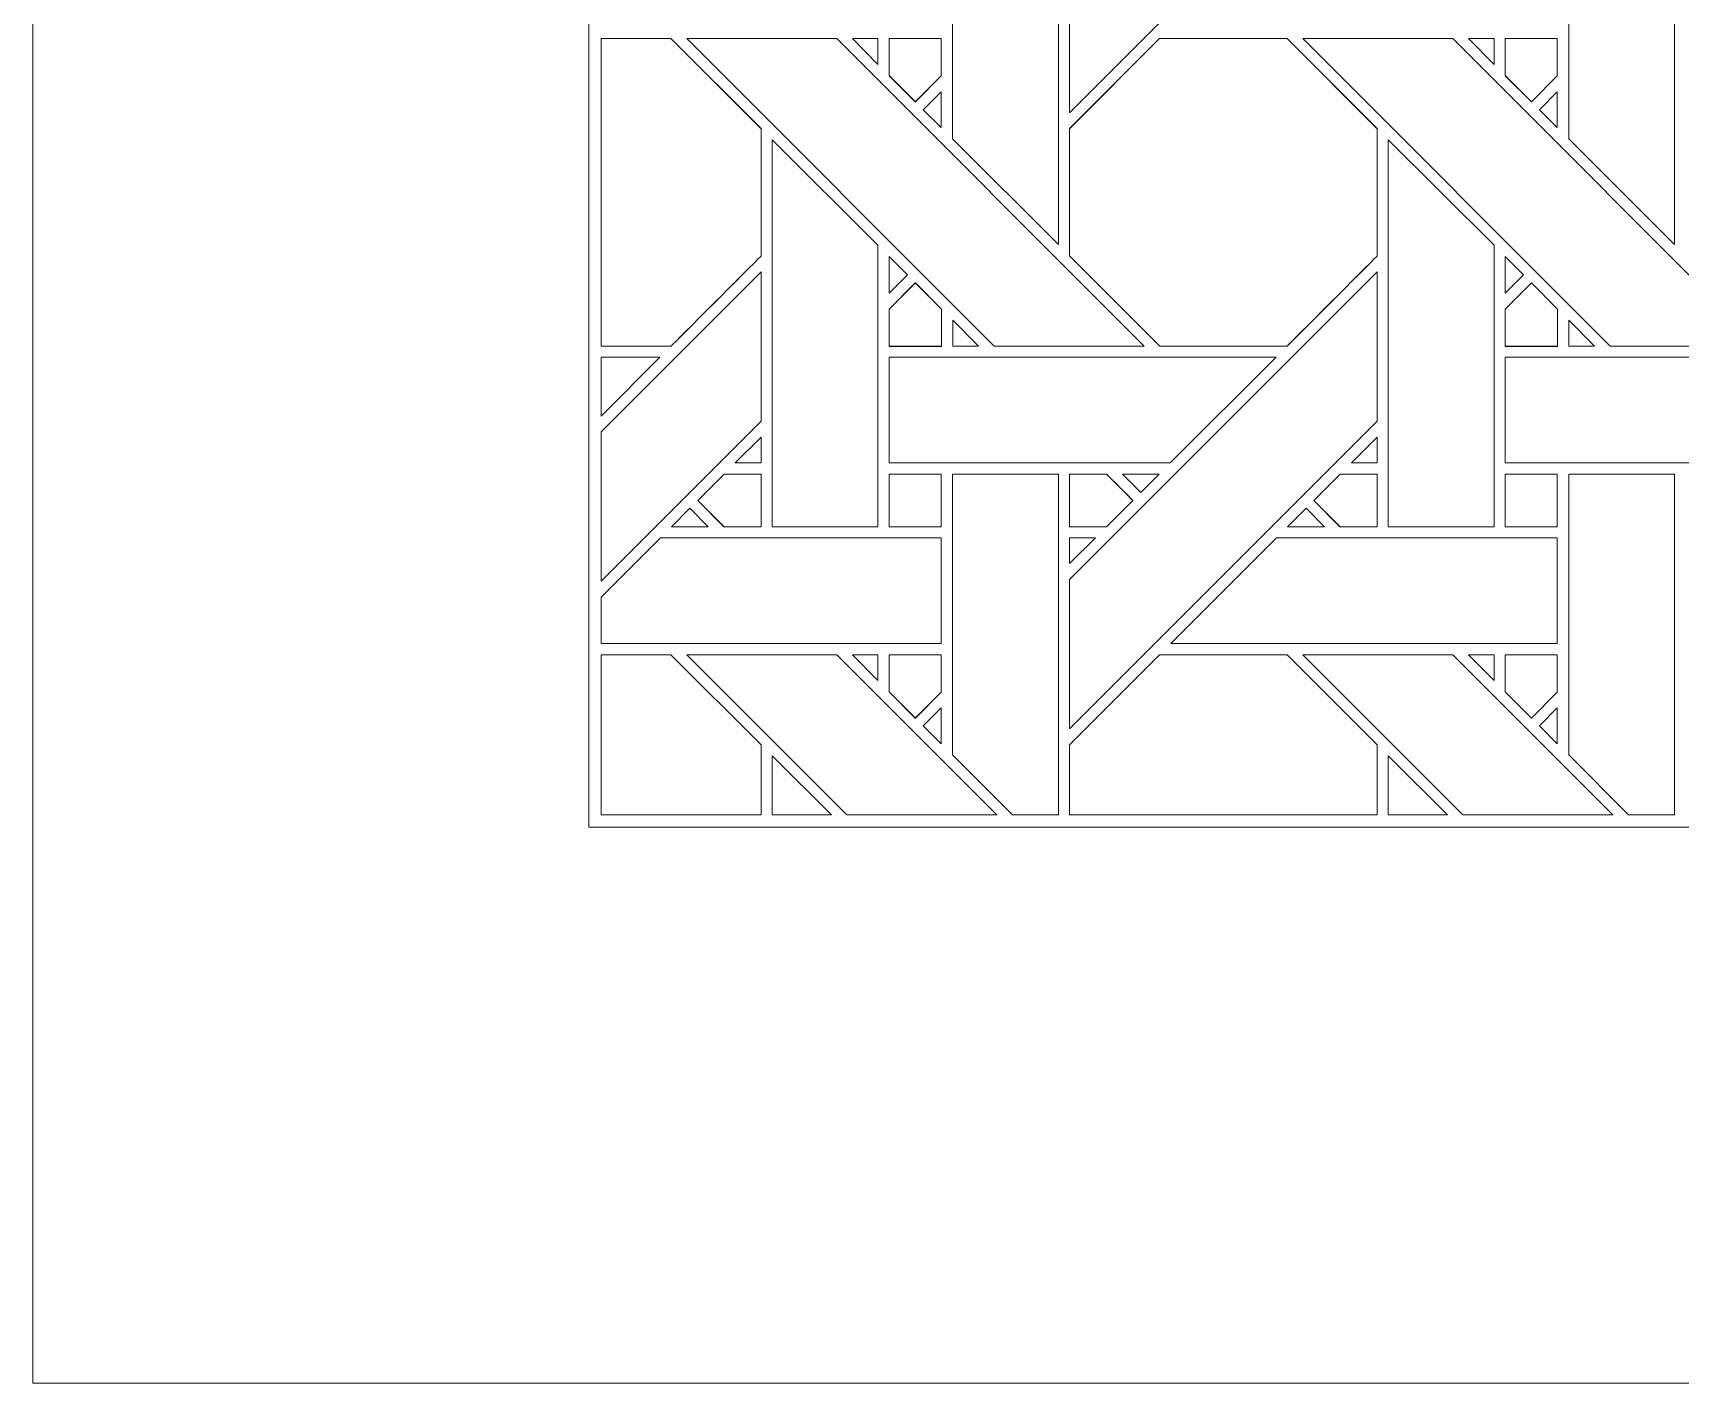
# Model space of a CAD drawing. Header units: inches. Extents: x 4.4 to 20.4, y 1.1 to 17.1.
# Drawn here: x 4.383 to 6.919, y 1.095 to 3.174 of the extents above; entities that cross this region are included whole.
import ezdxf

# ---------------------------------------------------------------- set-up
doc = ezdxf.new("R2010")
doc.units = ezdxf.units.IN
doc.header["$MEASUREMENT"] = 0
doc.layers.add('Design', color=7, linetype='Continuous', lineweight=0)

msp = doc.modelspace()

# ---------------------------------------------------------------- linework, layer by layer
at = {"layer": 'Design'}
for points, knots in [([(4.3829, 17.0948), (4.3829, 17.0948), (4.3829, 1.0948), (4.3829, 1.0948), (4.3829, 1.0948), (20.3829, 1.0948), (20.3829, 1.0948), (20.3829, 1.0948), (20.3829, 17.0948), (20.3829, 17.0948), (20.3829, 17.0948), (4.3829, 17.0948), (4.3829, 17.0948)], [0, 0, 0, 0, 1, 1, 1, 2, 2, 2, 3, 3, 3, 4, 4, 4, 4]), ([(19.3728, 16.2388), (19.3728, 16.2388), (5.2388, 16.2388), (5.2388, 16.2388), (5.2388, 16.2388), (5.2388, 1.9507), (5.2388, 1.9507), (5.2388, 1.9507), (19.5269, 1.9507), (19.5269, 1.9507), (19.5269, 1.9507), (19.5269, 16.2388), (19.5269, 16.2388), (19.5269, 16.2388), (19.3728, 16.2388), (19.3728, 16.2388)], [0, 0, 0, 0, 1, 1, 1, 2, 2, 2, 3, 3, 3, 4, 4, 4, 5, 5, 5, 5]), ([(5.9793, 3.2807), (5.9793, 3.2807), (6.453, 3.7543), (6.453, 3.7543), (6.453, 3.7543), (6.453, 3.5243), (6.453, 3.5243), (6.453, 3.5243), (5.9793, 3.0506), (5.9793, 3.0506), (5.9793, 3.0506), (5.9793, 3.2807), (5.9793, 3.2807)], [0, 0, 0, 0, 1, 1, 1, 2, 2, 2, 3, 3, 3, 4, 4, 4, 4]), ([(5.9622, 3.4428), (5.9622, 3.4428), (5.9622, 2.8477), (5.9622, 2.8477), (5.9622, 2.8477), (5.7992, 3.0106), (5.7992, 3.0106), (5.7992, 3.0106), (5.7992, 3.4428), (5.7992, 3.4428), (5.7992, 3.4428), (5.9622, 3.4428), (5.9622, 3.4428)], [0, 0, 0, 0, 1, 1, 1, 2, 2, 2, 3, 3, 3, 4, 4, 4, 4]), ([(6.9109, 3.4428), (6.9109, 3.4428), (6.9109, 2.8477), (6.9109, 2.8477), (6.9109, 2.8477), (6.748, 3.0106), (6.748, 3.0106), (6.748, 3.0106), (6.748, 3.4428), (6.748, 3.4428), (6.748, 3.4428), (6.9109, 3.4428), (6.9109, 3.4428)], [0, 0, 0, 0, 1, 1, 1, 2, 2, 2, 3, 3, 3, 4, 4, 4, 4]), ([(5.3654, 3.1649), (5.3654, 3.1649), (5.5041, 3.0261), (5.5041, 3.0261), (5.5041, 3.0261), (5.5041, 2.8299), (5.5041, 2.8299), (5.4863, 2.812), (5.3744, 2.7003), (5.3655, 2.6913), (5.3655, 2.6913), (5.2579, 2.6913), (5.2579, 2.6913), (5.2579, 2.6913), (5.2579, 3.1649), (5.2579, 3.1649), (5.2579, 3.1649), (5.3654, 3.1649), (5.3654, 3.1649)], [0, 0, 0, 0, 1, 1, 1, 2, 2, 2, 3, 3, 3, 4, 4, 4, 5, 5, 5, 6, 6, 6, 6]), ([(5.3654, 3.1649), (5.3654, 3.1649), (5.5042, 3.0262), (5.5042, 3.0262), (5.5042, 3.0262), (5.5042, 2.83), (5.5042, 2.83), (5.4861, 2.8118), (5.3742, 2.7), (5.3655, 2.6913), (5.3655, 2.6913), (5.2579, 2.6913), (5.2579, 2.6913), (5.2579, 2.6913), (5.2579, 3.1649), (5.2579, 3.1649), (5.2579, 3.1649), (5.3654, 3.1649), (5.3654, 3.1649)], [0, 0, 0, 0, 1, 1, 1, 2, 2, 2, 3, 3, 3, 4, 4, 4, 5, 5, 5, 6, 6, 6, 6]), ([(5.3897, 3.165), (5.3897, 3.165), (5.6207, 3.165), (5.6207, 3.165), (5.6207, 3.165), (6.0943, 2.6913), (6.0943, 2.6913), (6.0943, 2.6913), (5.8633, 2.6913), (5.8633, 2.6913), (5.8633, 2.6913), (5.3897, 3.165), (5.3897, 3.165)], [0, 0, 0, 0, 1, 1, 1, 2, 2, 2, 3, 3, 3, 4, 4, 4, 4]), ([(5.6842, 3.165), (5.6842, 3.165), (5.6842, 3.1251), (5.6842, 3.1251), (5.6842, 3.1251), (5.6448, 3.165), (5.6448, 3.165), (5.6448, 3.165), (5.6842, 3.165), (5.6842, 3.165)], [0, 0, 0, 0, 1, 1, 1, 2, 2, 2, 3, 3, 3, 3]), ([(5.7816, 3.1649), (5.7816, 3.1649), (5.7816, 3.1073), (5.7816, 3.1073), (5.7816, 3.1073), (5.7416, 3.0673), (5.7416, 3.0673), (5.7416, 3.0673), (5.7013, 3.1077), (5.7013, 3.1077), (5.7013, 3.1077), (5.7013, 3.1649), (5.7013, 3.1649), (5.7013, 3.1649), (5.7816, 3.1649), (5.7816, 3.1649)], [0, 0, 0, 0, 1, 1, 1, 2, 2, 2, 3, 3, 3, 4, 4, 4, 5, 5, 5, 5]), ([(5.7418, 3.0674), (5.7418, 3.0674), (5.7014, 3.1078), (5.7014, 3.1078), (5.7014, 3.1078), (5.7014, 3.165), (5.7014, 3.165), (5.7014, 3.165), (5.7817, 3.165), (5.7817, 3.165), (5.7817, 3.165), (5.7817, 3.1074), (5.7817, 3.1074), (5.7817, 3.1074), (5.7418, 3.0674), (5.7418, 3.0674)], [0, 0, 0, 0, 1, 1, 1, 2, 2, 2, 3, 3, 3, 4, 4, 4, 5, 5, 5, 5]), ([(5.9792, 2.8305), (5.9792, 2.8305), (5.9792, 3.0261), (5.9792, 3.0261), (5.9792, 3.0261), (6.1179, 3.1649), (6.1179, 3.1649), (6.1179, 3.1649), (6.3141, 3.1649), (6.3141, 3.1649), (6.3141, 3.1649), (6.4528, 3.0261), (6.4528, 3.0261), (6.4528, 3.0261), (6.4528, 2.8299), (6.4528, 2.8299), (6.435, 2.812), (6.3231, 2.7002), (6.3141, 2.6912), (6.3141, 2.6912), (6.1184, 2.6912), (6.1184, 2.6912), (6.1184, 2.6912), (5.9792, 2.8305), (5.9792, 2.8305)], [0, 0, 0, 0, 1, 1, 1, 2, 2, 2, 3, 3, 3, 4, 4, 4, 5, 5, 5, 6, 6, 6, 7, 7, 7, 8, 8, 8, 8]), ([(5.9793, 2.8306), (5.9793, 2.8306), (5.9793, 3.0262), (5.9793, 3.0262), (5.9793, 3.0262), (6.118, 3.165), (6.118, 3.165), (6.118, 3.165), (6.3142, 3.165), (6.3142, 3.165), (6.3142, 3.165), (6.453, 3.0262), (6.453, 3.0262), (6.453, 3.0262), (6.453, 2.83), (6.453, 2.83), (6.4351, 2.812), (6.3232, 2.7003), (6.3143, 2.6913), (6.3143, 2.6913), (6.1185, 2.6913), (6.1185, 2.6913), (6.1185, 2.6913), (5.9793, 2.8306), (5.9793, 2.8306)], [0, 0, 0, 0, 1, 1, 1, 2, 2, 2, 3, 3, 3, 4, 4, 4, 5, 5, 5, 6, 6, 6, 7, 7, 7, 8, 8, 8, 8]), ([(6.3385, 3.165), (6.3385, 3.165), (6.5694, 3.165), (6.5694, 3.165), (6.5694, 3.165), (7.043, 2.6913), (7.043, 2.6913), (7.043, 2.6913), (6.812, 2.6913), (6.812, 2.6913), (6.812, 2.6913), (6.3385, 3.165), (6.3385, 3.165)], [0, 0, 0, 0, 1, 1, 1, 2, 2, 2, 3, 3, 3, 4, 4, 4, 4]), ([(6.633, 3.165), (6.633, 3.165), (6.633, 3.1251), (6.633, 3.1251), (6.633, 3.1251), (6.5935, 3.165), (6.5935, 3.165), (6.5935, 3.165), (6.633, 3.165), (6.633, 3.165)], [0, 0, 0, 0, 1, 1, 1, 2, 2, 2, 3, 3, 3, 3]), ([(6.7303, 3.1649), (6.7303, 3.1649), (6.7303, 3.1073), (6.7303, 3.1073), (6.7303, 3.1073), (6.6904, 3.0673), (6.6904, 3.0673), (6.6904, 3.0673), (6.65, 3.1077), (6.65, 3.1077), (6.65, 3.1077), (6.65, 3.1649), (6.65, 3.1649), (6.65, 3.1649), (6.7303, 3.1649), (6.7303, 3.1649)], [0, 0, 0, 0, 1, 1, 1, 2, 2, 2, 3, 3, 3, 4, 4, 4, 5, 5, 5, 5]), ([(6.6905, 3.0674), (6.6905, 3.0674), (6.6502, 3.1078), (6.6502, 3.1078), (6.6502, 3.1078), (6.6502, 3.165), (6.6502, 3.165), (6.6502, 3.165), (6.7304, 3.165), (6.7304, 3.165), (6.7304, 3.165), (6.7304, 3.1074), (6.7304, 3.1074), (6.7304, 3.1074), (6.6905, 3.0674), (6.6905, 3.0674)], [0, 0, 0, 0, 1, 1, 1, 2, 2, 2, 3, 3, 3, 4, 4, 4, 5, 5, 5, 5]), ([(5.7817, 3.0831), (5.7817, 3.0831), (5.7817, 3.028), (5.7817, 3.028), (5.7817, 3.028), (5.7539, 3.0553), (5.7539, 3.0553), (5.7539, 3.0553), (5.7817, 3.0831), (5.7817, 3.0831)], [0, 0, 0, 0, 1, 1, 1, 2, 2, 2, 3, 3, 3, 3]), ([(6.7304, 3.0831), (6.7304, 3.0831), (6.7304, 3.028), (6.7304, 3.028), (6.7304, 3.028), (6.7027, 3.0553), (6.7027, 3.0553), (6.7027, 3.0553), (6.7304, 3.0831), (6.7304, 3.0831)], [0, 0, 0, 0, 1, 1, 1, 2, 2, 2, 3, 3, 3, 3]), ([(5.6841, 2.847), (5.6841, 2.847), (5.6841, 2.4133), (5.6841, 2.4133), (5.6841, 2.4133), (5.5214, 2.4133), (5.5214, 2.4133), (5.5214, 2.4133), (5.5214, 3.0091), (5.5214, 3.0091), (5.5214, 3.0091), (5.6841, 2.847), (5.6841, 2.847)], [0, 0, 0, 0, 1, 1, 1, 2, 2, 2, 3, 3, 3, 4, 4, 4, 4]), ([(6.6329, 2.847), (6.6329, 2.847), (6.6329, 2.4133), (6.6329, 2.4133), (6.6329, 2.4133), (6.4701, 2.4133), (6.4701, 2.4133), (6.4701, 2.4133), (6.4701, 3.0091), (6.4701, 3.0091), (6.4701, 3.0091), (6.6329, 2.847), (6.6329, 2.847)], [0, 0, 0, 0, 1, 1, 1, 2, 2, 2, 3, 3, 3, 4, 4, 4, 4]), ([(5.7015, 2.7728), (5.7015, 2.7728), (5.7015, 2.8295), (5.7015, 2.8295), (5.7015, 2.8295), (5.7296, 2.8009), (5.7296, 2.8009), (5.7296, 2.8009), (5.7015, 2.7728), (5.7015, 2.7728)], [0, 0, 0, 0, 1, 1, 1, 2, 2, 2, 3, 3, 3, 3]), ([(6.6502, 2.7728), (6.6502, 2.7728), (6.6502, 2.8295), (6.6502, 2.8295), (6.6502, 2.8295), (6.6784, 2.8009), (6.6784, 2.8009), (6.6784, 2.8009), (6.6502, 2.7728), (6.6502, 2.7728)], [0, 0, 0, 0, 1, 1, 1, 2, 2, 2, 3, 3, 3, 3]), ([(5.5042, 2.8056), (5.5042, 2.8056), (5.5042, 2.5756), (5.5042, 2.5756), (5.5042, 2.5756), (5.2579, 2.3292), (5.2579, 2.3292), (5.2579, 2.3292), (5.2579, 2.5592), (5.2579, 2.5592), (5.2579, 2.5592), (5.5042, 2.8056), (5.5042, 2.8056)], [0, 0, 0, 0, 1, 1, 1, 2, 2, 2, 3, 3, 3, 4, 4, 4, 4]), ([(6.453, 2.8056), (6.453, 2.8056), (6.453, 2.5756), (6.453, 2.5756), (6.453, 2.5756), (5.9793, 2.1019), (5.9793, 2.1019), (5.9793, 2.1019), (5.9793, 2.332), (5.9793, 2.332), (5.9793, 2.332), (6.453, 2.8056), (6.453, 2.8056)], [0, 0, 0, 0, 1, 1, 1, 2, 2, 2, 3, 3, 3, 4, 4, 4, 4]), ([(5.7013, 2.691), (5.7013, 2.691), (5.7013, 2.7483), (5.7013, 2.7483), (5.7013, 2.7483), (5.7416, 2.7886), (5.7416, 2.7886), (5.7416, 2.7886), (5.782, 2.7483), (5.782, 2.7483), (5.782, 2.7483), (5.782, 2.691), (5.782, 2.691), (5.782, 2.691), (5.7013, 2.691), (5.7013, 2.691)], [0, 0, 0, 0, 1, 1, 1, 2, 2, 2, 3, 3, 3, 4, 4, 4, 5, 5, 5, 5]), ([(5.7075, 2.7544), (5.7075, 2.7544), (5.7418, 2.7887), (5.7418, 2.7887), (5.7418, 2.7887), (5.7821, 2.7484), (5.7821, 2.7484), (5.7821, 2.7484), (5.7821, 2.6911), (5.7821, 2.6911), (5.7821, 2.6911), (5.7015, 2.6911), (5.7015, 2.6911), (5.7015, 2.6911), (5.7015, 2.7484), (5.7015, 2.7484), (5.7015, 2.7484), (5.7075, 2.7544), (5.7075, 2.7544)], [0, 0, 0, 0, 1, 1, 1, 2, 2, 2, 3, 3, 3, 4, 4, 4, 5, 5, 5, 6, 6, 6, 6]), ([(6.6501, 2.691), (6.6501, 2.691), (6.6501, 2.7483), (6.6501, 2.7483), (6.6501, 2.7483), (6.6904, 2.7886), (6.6904, 2.7886), (6.6904, 2.7886), (6.7307, 2.7483), (6.7307, 2.7483), (6.7307, 2.7483), (6.7307, 2.691), (6.7307, 2.691), (6.7307, 2.691), (6.6501, 2.691), (6.6501, 2.691)], [0, 0, 0, 0, 1, 1, 1, 2, 2, 2, 3, 3, 3, 4, 4, 4, 5, 5, 5, 5]), ([(6.6905, 2.7887), (6.6905, 2.7887), (6.7308, 2.7484), (6.7308, 2.7484), (6.7308, 2.7484), (6.7308, 2.6911), (6.7308, 2.6911), (6.7308, 2.6911), (6.6502, 2.6911), (6.6502, 2.6911), (6.6502, 2.6911), (6.6502, 2.7484), (6.6502, 2.7484), (6.6502, 2.7484), (6.6905, 2.7887), (6.6905, 2.7887)], [0, 0, 0, 0, 1, 1, 1, 2, 2, 2, 3, 3, 3, 4, 4, 4, 5, 5, 5, 5]), ([(5.8391, 2.6913), (5.8391, 2.6913), (5.7994, 2.6913), (5.7994, 2.6913), (5.7994, 2.6913), (5.7994, 2.7311), (5.7994, 2.7311), (5.7994, 2.7311), (5.8391, 2.6913), (5.8391, 2.6913)], [0, 0, 0, 0, 1, 1, 1, 2, 2, 2, 3, 3, 3, 3]), ([(6.7878, 2.6913), (6.7878, 2.6913), (6.7481, 2.6913), (6.7481, 2.6913), (6.7481, 2.6913), (6.7481, 2.7311), (6.7481, 2.7311), (6.7481, 2.7311), (6.7878, 2.6913), (6.7878, 2.6913)], [0, 0, 0, 0, 1, 1, 1, 2, 2, 2, 3, 3, 3, 3]), ([(5.3484, 2.6741), (5.3484, 2.6741), (5.2579, 2.5835), (5.2579, 2.5835), (5.2579, 2.5835), (5.2579, 2.6741), (5.2579, 2.6741), (5.2579, 2.6741), (5.3484, 2.6741), (5.3484, 2.6741)], [0, 0, 0, 0, 1, 1, 1, 2, 2, 2, 3, 3, 3, 3]), ([(5.7015, 2.5114), (5.7015, 2.5114), (5.7015, 2.6741), (5.7015, 2.6741), (5.7015, 2.6741), (6.2972, 2.6741), (6.2972, 2.6741), (6.2972, 2.6741), (6.1344, 2.5114), (6.1344, 2.5114), (6.1344, 2.5114), (5.7015, 2.5114), (5.7015, 2.5114)], [0, 0, 0, 0, 1, 1, 1, 2, 2, 2, 3, 3, 3, 4, 4, 4, 4]), ([(6.6502, 2.5114), (6.6502, 2.5114), (6.6502, 2.6741), (6.6502, 2.6741), (6.6502, 2.6741), (7.2459, 2.6741), (7.2459, 2.6741), (7.2459, 2.6741), (7.0831, 2.5114), (7.0831, 2.5114), (7.0831, 2.5114), (6.6502, 2.5114), (6.6502, 2.5114)], [0, 0, 0, 0, 1, 1, 1, 2, 2, 2, 3, 3, 3, 4, 4, 4, 4]), ([(5.4645, 2.5114), (5.4645, 2.5114), (5.5042, 2.5512), (5.5042, 2.5512), (5.5042, 2.5512), (5.5042, 2.5114), (5.5042, 2.5114), (5.5042, 2.5114), (5.4645, 2.5114), (5.4645, 2.5114)], [0, 0, 0, 0, 1, 1, 1, 2, 2, 2, 3, 3, 3, 3]), ([(6.4132, 2.5114), (6.4132, 2.5114), (6.453, 2.5512), (6.453, 2.5512), (6.453, 2.5512), (6.453, 2.5114), (6.453, 2.5114), (6.453, 2.5114), (6.4132, 2.5114), (6.4132, 2.5114)], [0, 0, 0, 0, 1, 1, 1, 2, 2, 2, 3, 3, 3, 3]), ([(5.4471, 2.494), (5.4471, 2.494), (5.5041, 2.494), (5.5041, 2.494), (5.5041, 2.494), (5.5041, 2.4132), (5.5041, 2.4132), (5.5041, 2.4132), (5.447, 2.4132), (5.447, 2.4132), (5.447, 2.4132), (5.4066, 2.4536), (5.4066, 2.4536), (5.4066, 2.4536), (5.4471, 2.494), (5.4471, 2.494)], [0, 0, 0, 0, 1, 1, 1, 2, 2, 2, 3, 3, 3, 4, 4, 4, 5, 5, 5, 5]), ([(5.4068, 2.4537), (5.4068, 2.4537), (5.4472, 2.4941), (5.4472, 2.4941), (5.4472, 2.4941), (5.5042, 2.4941), (5.5042, 2.4941), (5.5042, 2.4941), (5.5042, 2.4133), (5.5042, 2.4133), (5.5042, 2.4133), (5.4471, 2.4133), (5.4471, 2.4133), (5.4471, 2.4133), (5.4068, 2.4537), (5.4068, 2.4537)], [0, 0, 0, 0, 1, 1, 1, 2, 2, 2, 3, 3, 3, 4, 4, 4, 5, 5, 5, 5]), ([(5.7013, 2.4132), (5.7013, 2.4132), (5.7013, 2.494), (5.7013, 2.494), (5.7013, 2.494), (5.7816, 2.494), (5.7816, 2.494), (5.7816, 2.494), (5.7816, 2.4132), (5.7816, 2.4132), (5.7816, 2.4132), (5.7013, 2.4132), (5.7013, 2.4132)], [0, 0, 0, 0, 1, 1, 1, 2, 2, 2, 3, 3, 3, 4, 4, 4, 4]), ([(5.7015, 2.4133), (5.7015, 2.4133), (5.7015, 2.4941), (5.7015, 2.4941), (5.7015, 2.4941), (5.7817, 2.4941), (5.7817, 2.4941), (5.7817, 2.4941), (5.7817, 2.4133), (5.7817, 2.4133), (5.7817, 2.4133), (5.7015, 2.4133), (5.7015, 2.4133)], [0, 0, 0, 0, 1, 1, 1, 2, 2, 2, 3, 3, 3, 4, 4, 4, 4]), ([(5.7992, 2.4941), (5.7992, 2.4941), (5.9622, 2.4941), (5.9622, 2.4941), (5.9622, 2.4941), (5.9622, 1.9698), (5.9622, 1.9698), (5.9622, 1.9698), (5.8914, 1.9698), (5.8914, 1.9698), (5.8914, 1.9698), (5.7992, 2.0619), (5.7992, 2.0619), (5.7992, 2.0619), (5.7992, 2.4941), (5.7992, 2.4941)], [0, 0, 0, 0, 1, 1, 1, 2, 2, 2, 3, 3, 3, 4, 4, 4, 5, 5, 5, 5]), ([(6.0766, 2.4536), (6.0766, 2.4536), (6.0362, 2.4132), (6.0362, 2.4132), (6.0362, 2.4132), (5.9792, 2.4132), (5.9792, 2.4132), (5.9792, 2.4132), (5.9792, 2.494), (5.9792, 2.494), (5.9792, 2.494), (6.0362, 2.494), (6.0362, 2.494), (6.0414, 2.4889), (6.0722, 2.4581), (6.0766, 2.4536)], [0, 0, 0, 0, 1, 1, 1, 2, 2, 2, 3, 3, 3, 4, 4, 4, 5, 5, 5, 5]), ([(6.0767, 2.4537), (6.0767, 2.4537), (6.0363, 2.4133), (6.0363, 2.4133), (6.0363, 2.4133), (5.9793, 2.4133), (5.9793, 2.4133), (5.9793, 2.4133), (5.9793, 2.4941), (5.9793, 2.4941), (5.9793, 2.4941), (6.0364, 2.4941), (6.0364, 2.4941), (6.0416, 2.4889), (6.0724, 2.458), (6.0767, 2.4537)], [0, 0, 0, 0, 1, 1, 1, 2, 2, 2, 3, 3, 3, 4, 4, 4, 5, 5, 5, 5]), ([(6.0607, 2.4941), (6.0607, 2.4941), (6.1172, 2.4941), (6.1172, 2.4941), (6.1172, 2.4941), (6.0889, 2.4659), (6.0889, 2.4659), (6.0889, 2.4659), (6.0607, 2.4941), (6.0607, 2.4941)], [0, 0, 0, 0, 1, 1, 1, 2, 2, 2, 3, 3, 3, 3]), ([(6.3958, 2.494), (6.3958, 2.494), (6.4529, 2.494), (6.4529, 2.494), (6.4529, 2.494), (6.4529, 2.4132), (6.4529, 2.4132), (6.4529, 2.4132), (6.3957, 2.4132), (6.3957, 2.4132), (6.3957, 2.4132), (6.3554, 2.4536), (6.3554, 2.4536), (6.3554, 2.4536), (6.3958, 2.494), (6.3958, 2.494)], [0, 0, 0, 0, 1, 1, 1, 2, 2, 2, 3, 3, 3, 4, 4, 4, 5, 5, 5, 5]), ([(6.3555, 2.4537), (6.3555, 2.4537), (6.3959, 2.4941), (6.3959, 2.4941), (6.3959, 2.4941), (6.453, 2.4941), (6.453, 2.4941), (6.453, 2.4941), (6.453, 2.4133), (6.453, 2.4133), (6.453, 2.4133), (6.3959, 2.4133), (6.3959, 2.4133), (6.3959, 2.4133), (6.3555, 2.4537), (6.3555, 2.4537)], [0, 0, 0, 0, 1, 1, 1, 2, 2, 2, 3, 3, 3, 4, 4, 4, 5, 5, 5, 5]), ([(6.6501, 2.4132), (6.6501, 2.4132), (6.6501, 2.494), (6.6501, 2.494), (6.6501, 2.494), (6.7303, 2.494), (6.7303, 2.494), (6.7303, 2.494), (6.7303, 2.4132), (6.7303, 2.4132), (6.7303, 2.4132), (6.6501, 2.4132), (6.6501, 2.4132)], [0, 0, 0, 0, 1, 1, 1, 2, 2, 2, 3, 3, 3, 4, 4, 4, 4]), ([(6.6502, 2.4133), (6.6502, 2.4133), (6.6502, 2.4941), (6.6502, 2.4941), (6.6502, 2.4941), (6.7304, 2.4941), (6.7304, 2.4941), (6.7304, 2.4941), (6.7304, 2.4133), (6.7304, 2.4133), (6.7304, 2.4133), (6.6502, 2.4133), (6.6502, 2.4133)], [0, 0, 0, 0, 1, 1, 1, 2, 2, 2, 3, 3, 3, 4, 4, 4, 4]), ([(6.748, 2.4941), (6.748, 2.4941), (6.9109, 2.4941), (6.9109, 2.4941), (6.9109, 2.4941), (6.9109, 1.9698), (6.9109, 1.9698), (6.9109, 1.9698), (6.8401, 1.9698), (6.8401, 1.9698), (6.8401, 1.9698), (6.748, 2.0619), (6.748, 2.0619), (6.748, 2.0619), (6.748, 2.4941), (6.748, 2.4941)], [0, 0, 0, 0, 1, 1, 1, 2, 2, 2, 3, 3, 3, 4, 4, 4, 5, 5, 5, 5]), ([(5.4229, 2.4133), (5.4229, 2.4133), (5.3664, 2.4133), (5.3664, 2.4133), (5.3664, 2.4133), (5.3947, 2.4416), (5.3947, 2.4416), (5.3947, 2.4416), (5.4229, 2.4133), (5.4229, 2.4133)], [0, 0, 0, 0, 1, 1, 1, 2, 2, 2, 3, 3, 3, 3]), ([(6.3434, 2.4416), (6.3434, 2.4416), (6.3716, 2.4133), (6.3716, 2.4133), (6.3716, 2.4133), (6.3151, 2.4133), (6.3151, 2.4133), (6.3151, 2.4133), (6.3434, 2.4416), (6.3434, 2.4416)], [0, 0, 0, 0, 1, 1, 1, 2, 2, 2, 3, 3, 3, 3]), ([(5.2579, 2.2334), (5.2579, 2.2334), (5.2579, 2.3048), (5.2579, 2.3048), (5.2579, 2.3048), (5.3493, 2.3962), (5.3493, 2.3962), (5.3493, 2.3962), (5.7817, 2.3962), (5.7817, 2.3962), (5.7817, 2.3962), (5.7817, 2.2334), (5.7817, 2.2334), (5.7817, 2.2334), (5.2579, 2.2334), (5.2579, 2.2334)], [0, 0, 0, 0, 1, 1, 1, 2, 2, 2, 3, 3, 3, 4, 4, 4, 5, 5, 5, 5]), ([(6.0191, 2.3962), (6.0191, 2.3962), (5.9793, 2.3564), (5.9793, 2.3564), (5.9793, 2.3564), (5.9793, 2.3962), (5.9793, 2.3962), (5.9793, 2.3962), (6.0191, 2.3962), (6.0191, 2.3962)], [0, 0, 0, 0, 1, 1, 1, 2, 2, 2, 3, 3, 3, 3]), ([(6.1351, 2.2334), (6.1351, 2.2334), (6.298, 2.3962), (6.298, 2.3962), (6.298, 2.3962), (6.7304, 2.3962), (6.7304, 2.3962), (6.7304, 2.3962), (6.7304, 2.2334), (6.7304, 2.2334), (6.7304, 2.2334), (6.1351, 2.2334), (6.1351, 2.2334)], [0, 0, 0, 0, 1, 1, 1, 2, 2, 2, 3, 3, 3, 4, 4, 4, 4]), ([(5.2579, 1.9698), (5.2579, 1.9698), (5.2579, 2.2161), (5.2579, 2.2161), (5.2579, 2.2161), (5.3654, 2.2161), (5.3654, 2.2161), (5.3654, 2.2161), (5.5041, 2.0775), (5.5041, 2.0775), (5.5041, 2.0775), (5.5041, 1.9698), (5.5041, 1.9698), (5.5041, 1.9698), (5.2579, 1.9698), (5.2579, 1.9698)], [0, 0, 0, 0, 1, 1, 1, 2, 2, 2, 3, 3, 3, 4, 4, 4, 5, 5, 5, 5]), ([(5.5041, 1.9698), (5.5041, 1.9698), (5.2579, 1.9698), (5.2579, 1.9698), (5.2579, 1.9698), (5.2579, 2.2161), (5.2579, 2.2161), (5.2579, 2.2161), (5.3654, 2.2161), (5.3654, 2.2161), (5.3654, 2.2161), (5.5041, 2.0775), (5.5041, 2.0775), (5.5041, 2.0775), (5.5041, 1.9698), (5.5041, 1.9698)], [0, 0, 0, 0, 1, 1, 1, 2, 2, 2, 3, 3, 3, 4, 4, 4, 5, 5, 5, 5]), ([(5.3897, 2.2162), (5.3897, 2.2162), (5.6207, 2.2162), (5.6207, 2.2162), (5.6207, 2.2162), (5.8671, 1.9698), (5.8671, 1.9698), (5.8671, 1.9698), (5.6362, 1.9698), (5.6362, 1.9698), (5.6362, 1.9698), (5.3897, 2.2162), (5.3897, 2.2162)], [0, 0, 0, 0, 1, 1, 1, 2, 2, 2, 3, 3, 3, 4, 4, 4, 4]), ([(5.6842, 2.2162), (5.6842, 2.2162), (5.6842, 2.1764), (5.6842, 2.1764), (5.6842, 2.1764), (5.6448, 2.2162), (5.6448, 2.2162), (5.6448, 2.2162), (5.6842, 2.2162), (5.6842, 2.2162)], [0, 0, 0, 0, 1, 1, 1, 2, 2, 2, 3, 3, 3, 3]), ([(5.7816, 2.2161), (5.7816, 2.2161), (5.7816, 2.1585), (5.7816, 2.1585), (5.7816, 2.1585), (5.7416, 2.1186), (5.7416, 2.1186), (5.7416, 2.1186), (5.7013, 2.1589), (5.7013, 2.1589), (5.7013, 2.1589), (5.7013, 2.2161), (5.7013, 2.2161), (5.7013, 2.2161), (5.7816, 2.2161), (5.7816, 2.2161)], [0, 0, 0, 0, 1, 1, 1, 2, 2, 2, 3, 3, 3, 4, 4, 4, 5, 5, 5, 5]), ([(5.7418, 2.1187), (5.7418, 2.1187), (5.7014, 2.159), (5.7014, 2.159), (5.7014, 2.159), (5.7014, 2.2162), (5.7014, 2.2162), (5.7014, 2.2162), (5.7817, 2.2162), (5.7817, 2.2162), (5.7817, 2.2162), (5.7817, 2.1586), (5.7817, 2.1586), (5.7817, 2.1586), (5.7418, 2.1187), (5.7418, 2.1187)], [0, 0, 0, 0, 1, 1, 1, 2, 2, 2, 3, 3, 3, 4, 4, 4, 5, 5, 5, 5]), ([(6.4529, 1.9698), (6.4529, 1.9698), (5.9792, 1.9698), (5.9792, 1.9698), (5.9792, 1.9698), (5.9792, 2.0775), (5.9792, 2.0775), (5.9792, 2.0775), (6.118, 2.2162), (6.118, 2.2162), (6.118, 2.2162), (6.3142, 2.2162), (6.3142, 2.2162), (6.3142, 2.2162), (6.4529, 2.0775), (6.4529, 2.0775), (6.4529, 2.0775), (6.4529, 1.9698), (6.4529, 1.9698)], [0, 0, 0, 0, 1, 1, 1, 2, 2, 2, 3, 3, 3, 4, 4, 4, 5, 5, 5, 6, 6, 6, 6]), ([(5.9792, 1.9698), (5.9792, 1.9698), (5.9792, 2.0775), (5.9792, 2.0775), (5.9792, 2.0775), (6.1179, 2.2161), (6.1179, 2.2161), (6.1179, 2.2161), (6.3141, 2.2161), (6.3141, 2.2161), (6.3141, 2.2161), (6.4529, 2.0775), (6.4529, 2.0775), (6.4529, 2.0775), (6.4529, 1.9698), (6.4529, 1.9698), (6.4529, 1.9698), (5.9792, 1.9698), (5.9792, 1.9698)], [0, 0, 0, 0, 1, 1, 1, 2, 2, 2, 3, 3, 3, 4, 4, 4, 5, 5, 5, 6, 6, 6, 6]), ([(6.3385, 2.2162), (6.3385, 2.2162), (6.5694, 2.2162), (6.5694, 2.2162), (6.5694, 2.2162), (6.8159, 1.9698), (6.8159, 1.9698), (6.8159, 1.9698), (6.5849, 1.9698), (6.5849, 1.9698), (6.5849, 1.9698), (6.3385, 2.2162), (6.3385, 2.2162)], [0, 0, 0, 0, 1, 1, 1, 2, 2, 2, 3, 3, 3, 4, 4, 4, 4]), ([(6.633, 2.2162), (6.633, 2.2162), (6.633, 2.1764), (6.633, 2.1764), (6.633, 2.1764), (6.5935, 2.2162), (6.5935, 2.2162), (6.5935, 2.2162), (6.633, 2.2162), (6.633, 2.2162)], [0, 0, 0, 0, 1, 1, 1, 2, 2, 2, 3, 3, 3, 3]), ([(6.7303, 2.2161), (6.7303, 2.2161), (6.7303, 2.1585), (6.7303, 2.1585), (6.7303, 2.1585), (6.6904, 2.1186), (6.6904, 2.1186), (6.6904, 2.1186), (6.65, 2.1589), (6.65, 2.1589), (6.65, 2.1589), (6.65, 2.2161), (6.65, 2.2161), (6.65, 2.2161), (6.7303, 2.2161), (6.7303, 2.2161)], [0, 0, 0, 0, 1, 1, 1, 2, 2, 2, 3, 3, 3, 4, 4, 4, 5, 5, 5, 5]), ([(6.6905, 2.1187), (6.6905, 2.1187), (6.6502, 2.159), (6.6502, 2.159), (6.6502, 2.159), (6.6502, 2.2162), (6.6502, 2.2162), (6.6502, 2.2162), (6.7304, 2.2162), (6.7304, 2.2162), (6.7304, 2.2162), (6.7304, 2.1586), (6.7304, 2.1586), (6.7304, 2.1586), (6.6905, 2.1187), (6.6905, 2.1187)], [0, 0, 0, 0, 1, 1, 1, 2, 2, 2, 3, 3, 3, 4, 4, 4, 5, 5, 5, 5]), ([(5.7817, 2.1344), (5.7817, 2.1344), (5.7817, 2.0792), (5.7817, 2.0792), (5.7817, 2.0792), (5.7539, 2.1066), (5.7539, 2.1066), (5.7539, 2.1066), (5.7817, 2.1344), (5.7817, 2.1344)], [0, 0, 0, 0, 1, 1, 1, 2, 2, 2, 3, 3, 3, 3]), ([(6.7304, 2.1344), (6.7304, 2.1344), (6.7304, 2.0792), (6.7304, 2.0792), (6.7304, 2.0792), (6.7027, 2.1066), (6.7027, 2.1066), (6.7027, 2.1066), (6.7304, 2.1344), (6.7304, 2.1344)], [0, 0, 0, 0, 1, 1, 1, 2, 2, 2, 3, 3, 3, 3]), ([(5.5214, 1.9698), (5.5214, 1.9698), (5.5214, 2.0604), (5.5214, 2.0604), (5.5214, 2.0604), (5.6124, 1.9698), (5.6124, 1.9698), (5.6124, 1.9698), (5.5214, 1.9698), (5.5214, 1.9698)], [0, 0, 0, 0, 1, 1, 1, 2, 2, 2, 3, 3, 3, 3]), ([(6.4701, 1.9698), (6.4701, 1.9698), (6.4701, 2.0604), (6.4701, 2.0604), (6.4701, 2.0604), (6.5611, 1.9698), (6.5611, 1.9698), (6.5611, 1.9698), (6.4701, 1.9698), (6.4701, 1.9698)], [0, 0, 0, 0, 1, 1, 1, 2, 2, 2, 3, 3, 3, 3])]:
    msp.add_open_spline(points, degree=3, knots=knots, dxfattribs=at)

doc.saveas('drawing.dxf')
